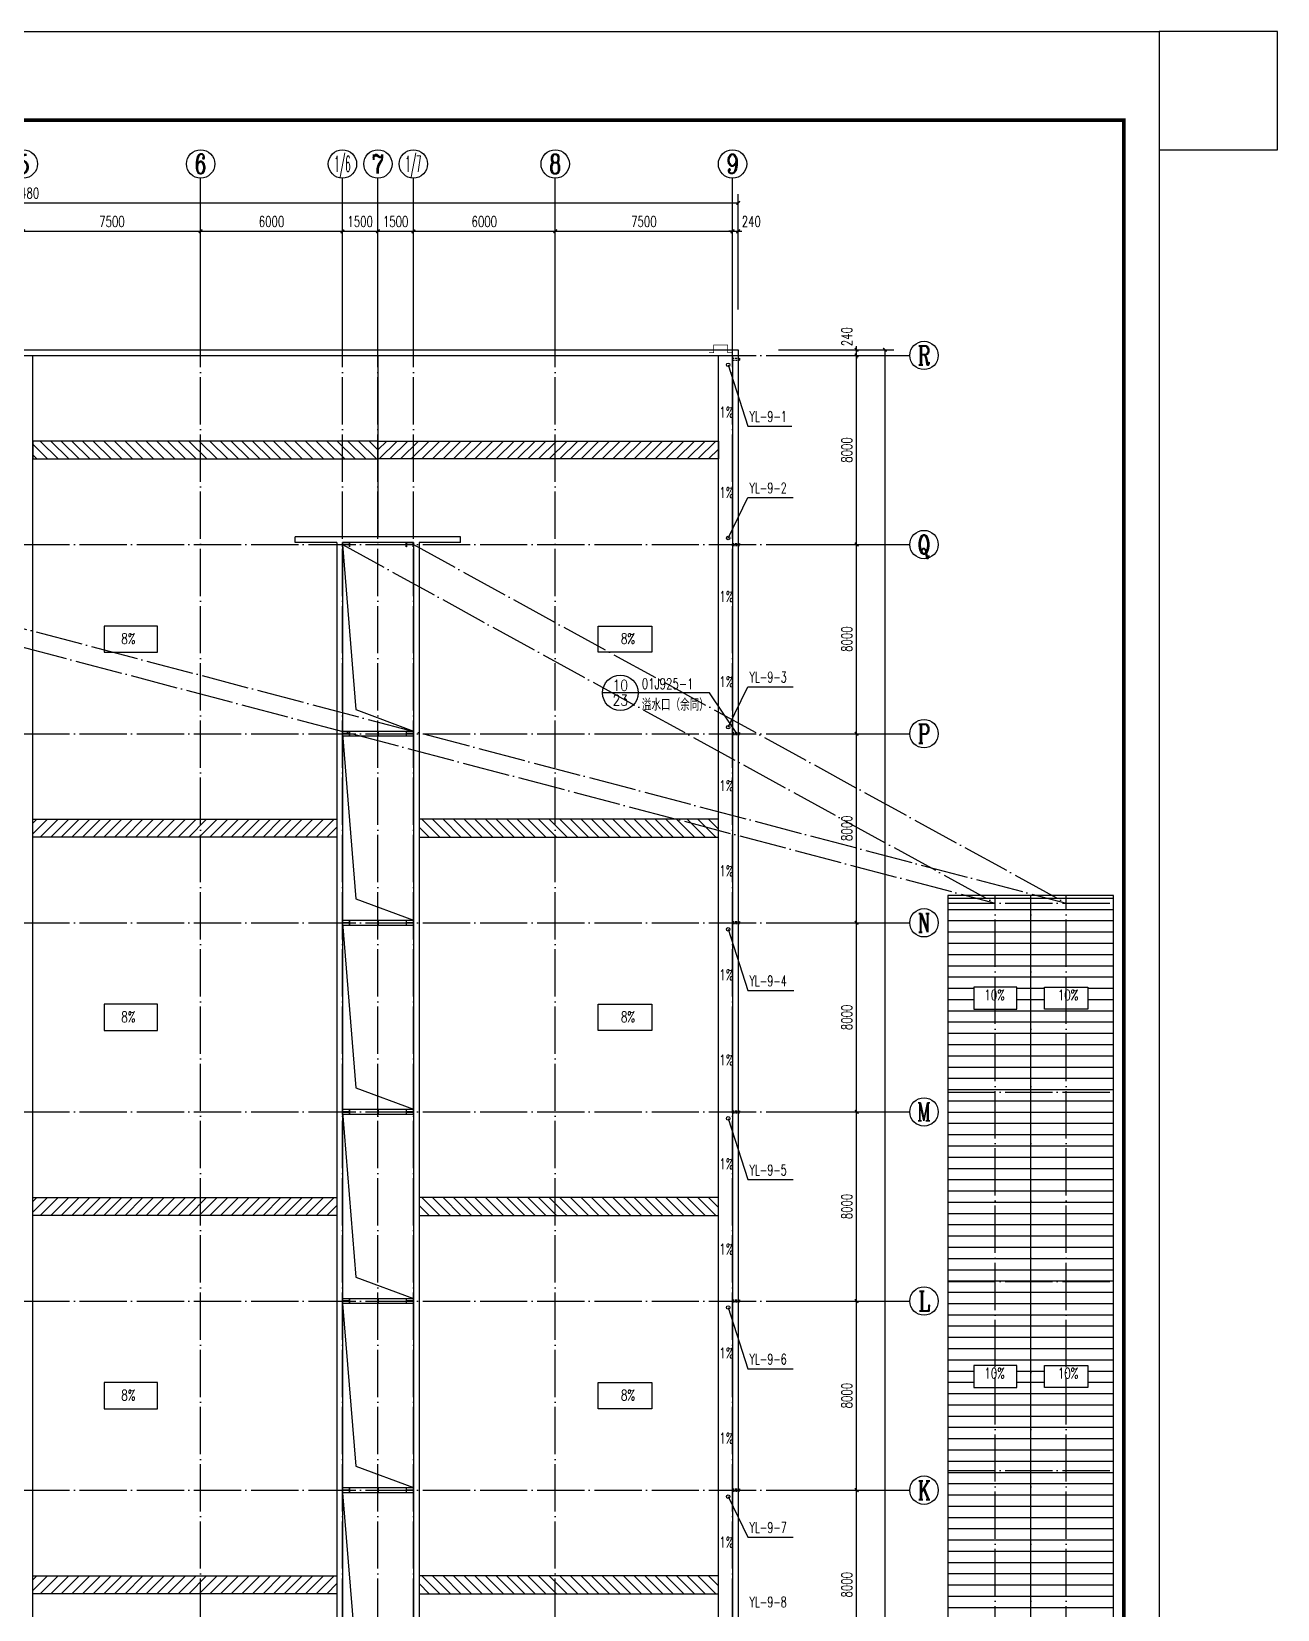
# Model space of a CAD drawing. Extents: x 14033796 to 29392202, y -1365078 to -465345.
# Drawn here: x 14911015 to 14963716, y -639688 to -572943 of the extents above; entities that cross this region are included whole.
import ezdxf
from ezdxf.enums import TextEntityAlignment as Align

# ---------------------------------------------------------------- set-up
doc = ezdxf.new("R2010")
doc.units = 0
doc.header["$LTSCALE"] = 1000
doc.header["$MEASUREMENT"] = 0
doc.linetypes.add('DASH', pattern=[0.35, 0.25, -0.1])
doc.linetypes.add('DOTE', pattern=[2.42, 2, -0.2, 0.02, -0.2])
for name, color, linetype in [('AXIS', 3, 'Continuous'), ('AXIS_TEXT', 7, 'Continuous'), ('COLUMN', 2, 'Continuous'), ('DIM_IDEN', 3, 'Continuous'), ('DIM_SYMB', 3, 'Continuous'), ('DIM_雨水', 3, 'Continuous'), ('DOTE', 8, 'DOTE'), ('PUB_DIM', 3, 'Continuous'), ('PUB_TEXT', 7, 'Continuous'), ('TK', 4, 'Continuous'), ('TWT_TEXT', 7, 'Continuous'), ('VPIPE-雨水', 4, 'Continuous'), ('WALL-PARAPET', 6, 'Continuous'), ('填充', 251, 'Continuous'), ('采光带', 4, 'Continuous')]:
    doc.layers.add(name, color=color, linetype=linetype)
doc.styles.add('_TCH_AXIS', font='COMPLEX', dxfattribs={"bigfont": 'GBCBIG'})
doc.styles.add('_TCH_DIM', font='SIMPLEX', dxfattribs={"bigfont": 'GBCBIG'})
doc.styles.add('_TCH_DIM_T3', font='SIMPLEX', dxfattribs={"width": 0.705882, "bigfont": 'GBCBIG'})
doc.styles.add('_TCH_LABEL', font='COMPLEX', dxfattribs={"bigfont": 'GBCBIG'})
doc.styles.add('_TWT_SERIAL', font='COMPLEX', dxfattribs={"width": 0.8, "height": 3, "bigfont": 'HZTXT'})
doc.styles.add('COMPLEX', font='COMPLEX')
doc.dimstyles.new('_TCH_ARCH&&150', dxfattribs={"dimtxt": 446.25, "dimasz": 150, "dimexe": 375, "dimexo": 450, "dimgap": 189.375, "dimtad": 1, "dimdec": 0, "dimzin": 0, "dimdsep": 46, "dimtxsty": '_TCH_DIM_T3', "dimblk": 'ARCHTICK', "dimcen": 0.09, "dimclrt": 7, "dimazin": 2, "dimtfac": 1, "dimtdec": 0, "dimtix": 1, "dimtmove": 2, "dimatfit": 3, "dimfxl": 0, "dimtolj": 1, "dimtzin": 0, "dimarcsym": 0})

# ---------------------------------------------------------------- blocks, each defined once
blk = doc.blocks.new('A$C0FCD69EC')
at = {"layer": 'COLUMN'}
blk.add_hatch(color=256, dxfattribs=at).paths.add_polyline_path([(300, 180), (294, 180), (294, 94), (6, 94), (6, 180), (0, 180), (0, 0), (6, 0), (6, 86), (294, 86), (294, 0), (300, 0)])
blk.add_lwpolyline([(300, 0), (294, 0), (294, 86), (6, 86), (6, 0), (0, 0), (0, 180), (6, 180), (6, 94), (294, 94), (294, 180), (300, 180)], close=True, dxfattribs=at)
blk = doc.blocks.new('A$C22C4548D')
blk.add_line((0, 10), (300, 10))
blk.add_lwpolyline([(30, 20), (270, 20), (270, 0), (30, 0)], close=True)
blk = doc.blocks.new('GeYuanFrame_17141813', base_point=(20.09, 4.53))
at = {"layer": 'TK'}
blk.add_lwpolyline([(20.09, 4.53), (20.09, 598.53), (1071.09, 598.53), (1071.09, 4.53)], close=True, dxfattribs=at)
at = {"layer": 'TK', "const_width": 1}
blk.add_lwpolyline([(45.09, 588.53), (1061.09, 588.53), (1061.09, 14.53), (45.09, 14.53)], close=True, dxfattribs=at)
blk = doc.blocks.new('_AXISO')
blk.add_circle((0, 0), 0.5)
at = {"layer": 'AXIS_TEXT', "style": 'COMPLEX', "width": 1.041667}
blk.add_attdef('A', text='', height=0.56, dxfattribs=at).set_placement((-0.25, -0.28), (0.25, -0.28), align=Align.FIT)
blk = doc.blocks.new('_ArchTick')
at = {"color": 0, "linetype": 'ByBlock', "const_width": 0.4}
blk.add_lwpolyline([(-0.5, -0.5), (0.5, 0.5)], dxfattribs=at)
blk = doc.blocks.new('*D179')
at = {"layer": 'AXIS', "color": 0, "lineweight": -2}
for p, q in [((14880426, -584693), (14880426, -579818)), ((14940906, -584693), (14940906, -579818)), ((14880426, -580193), (14940906, -580193))]:
    blk.add_line(p, q, dxfattribs=at)
at = {"layer": 'Defpoints', "color": 0}
for p in [(14940906, -580193), (14880426, -585143), (14940906, -585143)]:
    blk.add_point(p, dxfattribs=at)
at = {"layer": 'AXIS', "color": 0, "lineweight": -2, "xscale": 150, "yscale": 150, "zscale": 150, "rotation": 180}
blk.add_blockref('_ArchTick', (14880426, -580193), dxfattribs=at)
at = {"layer": 'AXIS', "color": 0, "lineweight": -2, "xscale": 150, "yscale": 150, "zscale": 150}
blk.add_blockref('_ArchTick', (14940906, -580193), dxfattribs=at)
at = {"layer": 'AXIS', "color": 7, "insert": (14910666, -579780), "char_height": 446.2, "attachment_point": 5, "style": '_TCH_DIM_T3'}
blk.add_mtext('\\A1;60480', dxfattribs=at)
blk = doc.blocks.new('*D187')
at = {"layer": 'AXIS', "color": 0, "lineweight": -2}
for p, q in [((14910666, -584693), (14910666, -581018)), ((14918166, -584693), (14918166, -581018)), ((14910666, -581393), (14918166, -581393))]:
    blk.add_line(p, q, dxfattribs=at)
at = {"layer": 'Defpoints', "color": 0}
for p in [(14918166, -581393), (14910666, -585143), (14918166, -585143)]:
    blk.add_point(p, dxfattribs=at)
at = {"layer": 'AXIS', "color": 0, "lineweight": -2, "xscale": 150, "yscale": 150, "zscale": 150, "rotation": 180}
blk.add_blockref('_ArchTick', (14910666, -581393), dxfattribs=at)
at = {"layer": 'AXIS', "color": 0, "lineweight": -2, "xscale": 150, "yscale": 150, "zscale": 150}
blk.add_blockref('_ArchTick', (14918166, -581393), dxfattribs=at)
at = {"layer": 'AXIS', "color": 7, "insert": (14914416, -580980), "char_height": 446.2, "attachment_point": 5, "style": '_TCH_DIM_T3'}
blk.add_mtext('\\A1;7500', dxfattribs=at)
blk = doc.blocks.new('*D188')
at = {"layer": 'AXIS', "color": 0, "lineweight": -2}
for p, q in [((14918166, -584693), (14918166, -581018)), ((14924166, -584693), (14924166, -581018)), ((14918166, -581393), (14924166, -581393))]:
    blk.add_line(p, q, dxfattribs=at)
at = {"layer": 'Defpoints', "color": 0}
for p in [(14924166, -581393), (14918166, -585143), (14924166, -585143)]:
    blk.add_point(p, dxfattribs=at)
at = {"layer": 'AXIS', "color": 0, "lineweight": -2, "xscale": 150, "yscale": 150, "zscale": 150, "rotation": 180}
blk.add_blockref('_ArchTick', (14918166, -581393), dxfattribs=at)
at = {"layer": 'AXIS', "color": 0, "lineweight": -2, "xscale": 150, "yscale": 150, "zscale": 150}
blk.add_blockref('_ArchTick', (14924166, -581393), dxfattribs=at)
at = {"layer": 'AXIS', "color": 7, "insert": (14921166, -580980), "char_height": 446.2, "attachment_point": 5, "style": '_TCH_DIM_T3'}
blk.add_mtext('\\A1;6000', dxfattribs=at)
blk = doc.blocks.new('*D189')
at = {"layer": 'AXIS', "color": 0, "lineweight": -2}
for p, q in [((14924166, -584693), (14924166, -581018)), ((14925666, -584693), (14925666, -581018)), ((14924166, -581393), (14925666, -581393))]:
    blk.add_line(p, q, dxfattribs=at)
at = {"layer": 'Defpoints', "color": 0}
for p in [(14925666, -581393), (14924166, -585143), (14925666, -585143)]:
    blk.add_point(p, dxfattribs=at)
at = {"layer": 'AXIS', "color": 0, "lineweight": -2, "xscale": 150, "yscale": 150, "zscale": 150, "rotation": 180}
blk.add_blockref('_ArchTick', (14924166, -581393), dxfattribs=at)
at = {"layer": 'AXIS', "color": 0, "lineweight": -2, "xscale": 150, "yscale": 150, "zscale": 150}
blk.add_blockref('_ArchTick', (14925666, -581393), dxfattribs=at)
at = {"layer": 'AXIS', "color": 7, "insert": (14924916, -580980), "char_height": 446.2, "attachment_point": 5, "style": '_TCH_DIM_T3'}
blk.add_mtext('\\A1;1500', dxfattribs=at)
blk = doc.blocks.new('*D190')
at = {"layer": 'AXIS', "color": 0, "lineweight": -2}
for p, q in [((14925666, -584693), (14925666, -581018)), ((14927166, -584693), (14927166, -581018)), ((14925666, -581393), (14927166, -581393))]:
    blk.add_line(p, q, dxfattribs=at)
at = {"layer": 'Defpoints', "color": 0}
for p in [(14927166, -581393), (14925666, -585143), (14927166, -585143)]:
    blk.add_point(p, dxfattribs=at)
at = {"layer": 'AXIS', "color": 0, "lineweight": -2, "xscale": 150, "yscale": 150, "zscale": 150, "rotation": 180}
blk.add_blockref('_ArchTick', (14925666, -581393), dxfattribs=at)
at = {"layer": 'AXIS', "color": 0, "lineweight": -2, "xscale": 150, "yscale": 150, "zscale": 150}
blk.add_blockref('_ArchTick', (14927166, -581393), dxfattribs=at)
at = {"layer": 'AXIS', "color": 7, "insert": (14926416, -580980), "char_height": 446.2, "attachment_point": 5, "style": '_TCH_DIM_T3'}
blk.add_mtext('\\A1;1500', dxfattribs=at)
blk = doc.blocks.new('*D191')
at = {"layer": 'AXIS', "color": 0, "lineweight": -2}
for p, q in [((14927166, -584693), (14927166, -581018)), ((14933166, -584693), (14933166, -581018)), ((14927166, -581393), (14933166, -581393))]:
    blk.add_line(p, q, dxfattribs=at)
at = {"layer": 'Defpoints', "color": 0}
for p in [(14933166, -581393), (14927166, -585143), (14933166, -585143)]:
    blk.add_point(p, dxfattribs=at)
at = {"layer": 'AXIS', "color": 0, "lineweight": -2, "xscale": 150, "yscale": 150, "zscale": 150, "rotation": 180}
blk.add_blockref('_ArchTick', (14927166, -581393), dxfattribs=at)
at = {"layer": 'AXIS', "color": 0, "lineweight": -2, "xscale": 150, "yscale": 150, "zscale": 150}
blk.add_blockref('_ArchTick', (14933166, -581393), dxfattribs=at)
at = {"layer": 'AXIS', "color": 7, "insert": (14930166, -580980), "char_height": 446.2, "attachment_point": 5, "style": '_TCH_DIM_T3'}
blk.add_mtext('\\A1;6000', dxfattribs=at)
blk = doc.blocks.new('*D192')
at = {"layer": 'AXIS', "color": 0, "lineweight": -2}
for p, q in [((14933166, -584693), (14933166, -581018)), ((14940666, -584693), (14940666, -581018)), ((14933166, -581393), (14940666, -581393))]:
    blk.add_line(p, q, dxfattribs=at)
at = {"layer": 'Defpoints', "color": 0}
for p in [(14940666, -581393), (14933166, -585143), (14940666, -585143)]:
    blk.add_point(p, dxfattribs=at)
at = {"layer": 'AXIS', "color": 0, "lineweight": -2, "xscale": 150, "yscale": 150, "zscale": 150, "rotation": 180}
blk.add_blockref('_ArchTick', (14933166, -581393), dxfattribs=at)
at = {"layer": 'AXIS', "color": 0, "lineweight": -2, "xscale": 150, "yscale": 150, "zscale": 150}
blk.add_blockref('_ArchTick', (14940666, -581393), dxfattribs=at)
at = {"layer": 'AXIS', "color": 7, "insert": (14936916, -580980), "char_height": 446.2, "attachment_point": 5, "style": '_TCH_DIM_T3'}
blk.add_mtext('\\A1;7500', dxfattribs=at)
blk = doc.blocks.new('*D193')
at = {"layer": 'AXIS', "color": 0, "lineweight": -2}
for p, q in [((14940666, -584693), (14940666, -581018)), ((14940906, -584693), (14940906, -581018)), ((14940666, -581393), (14940516, -581393)), ((14940666, -581393), (14940906, -581393)), ((14940906, -581393), (14941056, -581393))]:
    blk.add_line(p, q, dxfattribs=at)
at = {"layer": 'Defpoints', "color": 0}
for p in [(14940906, -581393), (14940666, -585143), (14940906, -585143)]:
    blk.add_point(p, dxfattribs=at)
at = {"layer": 'AXIS', "color": 0, "lineweight": -2, "xscale": 150, "yscale": 150, "zscale": 150}
blk.add_blockref('_ArchTick', (14940666, -581393), dxfattribs=at)
at = {"layer": 'AXIS', "color": 0, "lineweight": -2, "xscale": 150, "yscale": 150, "zscale": 150, "rotation": 180}
blk.add_blockref('_ArchTick', (14940906, -581393), dxfattribs=at)
at = {"layer": 'AXIS', "color": 7, "insert": (14941461, -580980), "char_height": 446.2, "attachment_point": 5, "style": '_TCH_DIM_T3'}
blk.add_mtext('\\A1;240', dxfattribs=at)
blk = doc.blocks.new('*D212')
at = {"layer": 'AXIS', "color": 0, "lineweight": -2}
for p, q in [((14942616, -586403), (14947491, -586403)), ((14947116, -706883), (14947116, -586403)), ((14942616, -706883), (14947491, -706883))]:
    blk.add_line(p, q, dxfattribs=at)
at = {"layer": 'Defpoints', "color": 0}
for p in [(14942166, -586403), (14947116, -586403), (14942166, -706883)]:
    blk.add_point(p, dxfattribs=at)
at = {"layer": 'AXIS', "color": 0, "lineweight": -2, "xscale": 150, "yscale": 150, "zscale": 150}
for p, rotation in [((14947116, -586403), 90), ((14947116, -706883), 270)]:
    blk.add_blockref('_ArchTick', p, dxfattribs=dict(at, rotation=rotation))
at = {"layer": 'AXIS', "color": 7, "insert": (14946704, -646643), "char_height": 446.2, "attachment_point": 5, "rotation": 90, "style": '_TCH_DIM_T3'}
blk.add_mtext('\\A1;120480', dxfattribs=at)
blk = doc.blocks.new('*D222')
at = {"layer": 'AXIS', "color": 0, "lineweight": -2}
for p, q in [((14942616, -634643), (14946291, -634643)), ((14945916, -642643), (14945916, -634643)), ((14942616, -642643), (14946291, -642643))]:
    blk.add_line(p, q, dxfattribs=at)
at = {"layer": 'Defpoints', "color": 0}
for p in [(14942166, -634643), (14945916, -634643), (14942166, -642643)]:
    blk.add_point(p, dxfattribs=at)
at = {"layer": 'AXIS', "color": 0, "lineweight": -2, "xscale": 150, "yscale": 150, "zscale": 150}
for p, rotation in [((14945916, -634643), 90), ((14945916, -642643), 270)]:
    blk.add_blockref('_ArchTick', p, dxfattribs=dict(at, rotation=rotation))
at = {"layer": 'AXIS', "color": 7, "insert": (14945504, -638643), "char_height": 446.2, "attachment_point": 5, "rotation": 90, "style": '_TCH_DIM_T3'}
blk.add_mtext('\\A1;8000', dxfattribs=at)
blk = doc.blocks.new('*D223')
at = {"layer": 'AXIS', "color": 0, "lineweight": -2}
for p, q in [((14942616, -626643), (14946291, -626643)), ((14945916, -634643), (14945916, -626643)), ((14942616, -634643), (14946291, -634643))]:
    blk.add_line(p, q, dxfattribs=at)
at = {"layer": 'Defpoints', "color": 0}
for p in [(14942166, -626643), (14945916, -626643), (14942166, -634643)]:
    blk.add_point(p, dxfattribs=at)
at = {"layer": 'AXIS', "color": 0, "lineweight": -2, "xscale": 150, "yscale": 150, "zscale": 150}
for p, rotation in [((14945916, -626643), 90), ((14945916, -634643), 270)]:
    blk.add_blockref('_ArchTick', p, dxfattribs=dict(at, rotation=rotation))
at = {"layer": 'AXIS', "color": 7, "insert": (14945504, -630643), "char_height": 446.2, "attachment_point": 5, "rotation": 90, "style": '_TCH_DIM_T3'}
blk.add_mtext('\\A1;8000', dxfattribs=at)
blk = doc.blocks.new('*D224')
at = {"layer": 'AXIS', "color": 0, "lineweight": -2}
for p, q in [((14942616, -618643), (14946291, -618643)), ((14945916, -626643), (14945916, -618643)), ((14942616, -626643), (14946291, -626643))]:
    blk.add_line(p, q, dxfattribs=at)
at = {"layer": 'Defpoints', "color": 0}
for p in [(14942166, -618643), (14945916, -618643), (14942166, -626643)]:
    blk.add_point(p, dxfattribs=at)
at = {"layer": 'AXIS', "color": 0, "lineweight": -2, "xscale": 150, "yscale": 150, "zscale": 150}
for p, rotation in [((14945916, -618643), 90), ((14945916, -626643), 270)]:
    blk.add_blockref('_ArchTick', p, dxfattribs=dict(at, rotation=rotation))
at = {"layer": 'AXIS', "color": 7, "insert": (14945504, -622643), "char_height": 446.2, "attachment_point": 5, "rotation": 90, "style": '_TCH_DIM_T3'}
blk.add_mtext('\\A1;8000', dxfattribs=at)
blk = doc.blocks.new('*D225')
at = {"layer": 'AXIS', "color": 0, "lineweight": -2}
for p, q in [((14942616, -610643), (14946291, -610643)), ((14945916, -618643), (14945916, -610643)), ((14942616, -618643), (14946291, -618643))]:
    blk.add_line(p, q, dxfattribs=at)
at = {"layer": 'Defpoints', "color": 0}
for p in [(14942166, -610643), (14945916, -610643), (14942166, -618643)]:
    blk.add_point(p, dxfattribs=at)
at = {"layer": 'AXIS', "color": 0, "lineweight": -2, "xscale": 150, "yscale": 150, "zscale": 150}
for p, rotation in [((14945916, -610643), 90), ((14945916, -618643), 270)]:
    blk.add_blockref('_ArchTick', p, dxfattribs=dict(at, rotation=rotation))
at = {"layer": 'AXIS', "color": 7, "insert": (14945504, -614643), "char_height": 446.2, "attachment_point": 5, "rotation": 90, "style": '_TCH_DIM_T3'}
blk.add_mtext('\\A1;8000', dxfattribs=at)
blk = doc.blocks.new('*D226')
at = {"layer": 'AXIS', "color": 0, "lineweight": -2}
for p, q in [((14942616, -602643), (14946291, -602643)), ((14945916, -610643), (14945916, -602643)), ((14942616, -610643), (14946291, -610643))]:
    blk.add_line(p, q, dxfattribs=at)
at = {"layer": 'Defpoints', "color": 0}
for p in [(14942166, -602643), (14945916, -602643), (14942166, -610643)]:
    blk.add_point(p, dxfattribs=at)
at = {"layer": 'AXIS', "color": 0, "lineweight": -2, "xscale": 150, "yscale": 150, "zscale": 150}
for p, rotation in [((14945916, -602643), 90), ((14945916, -610643), 270)]:
    blk.add_blockref('_ArchTick', p, dxfattribs=dict(at, rotation=rotation))
at = {"layer": 'AXIS', "color": 7, "insert": (14945504, -606643), "char_height": 446.2, "attachment_point": 5, "rotation": 90, "style": '_TCH_DIM_T3'}
blk.add_mtext('\\A1;8000', dxfattribs=at)
blk = doc.blocks.new('*D227')
at = {"layer": 'AXIS', "color": 0, "lineweight": -2}
for p, q in [((14942616, -594643), (14946291, -594643)), ((14945916, -602643), (14945916, -594643)), ((14942616, -602643), (14946291, -602643))]:
    blk.add_line(p, q, dxfattribs=at)
at = {"layer": 'Defpoints', "color": 0}
for p in [(14942166, -594643), (14945916, -594643), (14942166, -602643)]:
    blk.add_point(p, dxfattribs=at)
at = {"layer": 'AXIS', "color": 0, "lineweight": -2, "xscale": 150, "yscale": 150, "zscale": 150}
for p, rotation in [((14945916, -594643), 90), ((14945916, -602643), 270)]:
    blk.add_blockref('_ArchTick', p, dxfattribs=dict(at, rotation=rotation))
at = {"layer": 'AXIS', "color": 7, "insert": (14945504, -598643), "char_height": 446.2, "attachment_point": 5, "rotation": 90, "style": '_TCH_DIM_T3'}
blk.add_mtext('\\A1;8000', dxfattribs=at)
blk = doc.blocks.new('*D228')
at = {"layer": 'AXIS', "color": 0, "lineweight": -2}
for p, q in [((14942616, -586643), (14946291, -586643)), ((14945916, -594643), (14945916, -586643)), ((14942616, -594643), (14946291, -594643))]:
    blk.add_line(p, q, dxfattribs=at)
at = {"layer": 'Defpoints', "color": 0}
for p in [(14942166, -586643), (14945916, -586643), (14942166, -594643)]:
    blk.add_point(p, dxfattribs=at)
at = {"layer": 'AXIS', "color": 0, "lineweight": -2, "xscale": 150, "yscale": 150, "zscale": 150}
for p, rotation in [((14945916, -586643), 90), ((14945916, -594643), 270)]:
    blk.add_blockref('_ArchTick', p, dxfattribs=dict(at, rotation=rotation))
at = {"layer": 'AXIS', "color": 7, "insert": (14945504, -590643), "char_height": 446.2, "attachment_point": 5, "rotation": 90, "style": '_TCH_DIM_T3'}
blk.add_mtext('\\A1;8000', dxfattribs=at)
blk = doc.blocks.new('*D229')
at = {"layer": 'AXIS', "color": 0, "lineweight": -2}
for p, q in [((14942616, -586403), (14946291, -586403)), ((14942616, -586643), (14946291, -586643)), ((14945916, -586403), (14945916, -586253)), ((14945916, -586643), (14945916, -586403)), ((14945916, -586643), (14945916, -586793))]:
    blk.add_line(p, q, dxfattribs=at)
at = {"layer": 'Defpoints', "color": 0}
for p in [(14942166, -586403), (14942166, -586643), (14945916, -586403)]:
    blk.add_point(p, dxfattribs=at)
at = {"layer": 'AXIS', "color": 0, "lineweight": -2, "xscale": 150, "yscale": 150, "zscale": 150}
for p, rotation in [((14945916, -586403), 270), ((14945916, -586643), 90)]:
    blk.add_blockref('_ArchTick', p, dxfattribs=dict(at, rotation=rotation))
at = {"layer": 'AXIS', "color": 7, "insert": (14945504, -585848), "char_height": 446.2, "attachment_point": 5, "rotation": 90, "style": '_TCH_DIM_T3'}
blk.add_mtext('\\A1;240', dxfattribs=at)

msp = doc.modelspace()

# ---------------------------------------------------------------- hatches: boundary and pattern name
at = {"layer": '填充', "ltscale": 0.5}
h = msp.add_hatch(dxfattribs=at)
h.set_pattern_fill('ANSI31', color=256, scale=300, angle=315, style=0)
h.set_pattern_definition([(0, (0, 0), (1e-13, 476.25), [])])
h.paths.add_polyline_path([(14956780.6, -609482.6), (14953280.6, -609482.6), (14953280.6, -714142.6), (14956780.6, -714142.6)])
h.paths.add_polyline_path([(14953868.1, -646300.6), (14953868.1, -645367.6), (14955693.1, -645367.6), (14955693.1, -646300.6)], flags=16)
h.paths.add_polyline_path([(14955693.1, -661367.6), (14955693.1, -662300.6), (14953868.1, -662300.6), (14953868.1, -661367.6)], flags=16)
h.paths.add_polyline_path([(14953868.1, -630300.6), (14953868.1, -629367.6), (14955693.1, -629367.6), (14955693.1, -630300.6)], flags=16)
h.paths.add_polyline_path([(14955693.1, -677367.6), (14955693.1, -678300.6), (14953868.1, -678300.6), (14953868.1, -677367.6)], flags=16)
h.paths.add_polyline_path([(14953868.1, -614300.6), (14953868.1, -613367.6), (14955693.1, -613367.6), (14955693.1, -614300.6)], flags=16)
h.paths.add_polyline_path([(14955693.1, -693367.6), (14955693.1, -694300.6), (14953868.1, -694300.6), (14953868.1, -693367.6)], flags=16)
h.paths.add_polyline_path([(14955693.1, -709367.6), (14955693.1, -710300.6), (14953868.1, -710300.6), (14953868.1, -709367.6)], flags=16)
h.paths.add_polyline_path([(14953280.6, -609482.6), (14949780.6, -609482.6), (14949780.6, -714142.6), (14953280.6, -714142.6)])
h.paths.add_polyline_path([(14950868.1, -646300.6), (14950868.1, -645367.6), (14952693.1, -645367.6), (14952693.1, -646300.6)], flags=16)
h.paths.add_polyline_path([(14952693.1, -661367.6), (14952693.1, -662300.6), (14950868.1, -662300.6), (14950868.1, -661367.6)], flags=16)
h.paths.add_polyline_path([(14950868.1, -630300.6), (14950868.1, -629367.6), (14952693.1, -629367.6), (14952693.1, -630300.6)], flags=16)
h.paths.add_polyline_path([(14952693.1, -677367.6), (14952693.1, -678300.6), (14950868.1, -678300.6), (14950868.1, -677367.6)], flags=16)
h.paths.add_polyline_path([(14950868.1, -614300.6), (14950868.1, -613367.6), (14952693.1, -613367.6), (14952693.1, -614300.6)], flags=16)
h.paths.add_polyline_path([(14952693.1, -693367.6), (14952693.1, -694300.6), (14950868.1, -694300.6), (14950868.1, -693367.6)], flags=16)
h.paths.add_polyline_path([(14952693.1, -709367.6), (14952693.1, -710300.6), (14950868.1, -710300.6), (14950868.1, -709367.6)], flags=16)
h.paths.add_polyline_path([(14954318, -678032.6), (14955351.1, -678032.6), (14955351.1, -677363.3), (14954318, -677363.3)], flags=24)
h.paths.add_polyline_path([(14954318, -662032.6), (14955351.1, -662032.6), (14955351.1, -661363.3), (14954318, -661363.3)], flags=24)
h.paths.add_polyline_path([(14954318, -646032.6), (14955351.1, -646032.6), (14955351.1, -645363.3), (14954318, -645363.3)], flags=24)
h.paths.add_polyline_path([(14954318, -630032.6), (14955351.1, -630032.6), (14955351.1, -629363.3), (14954318, -629363.3)], flags=24)
h.paths.add_polyline_path([(14951210, -678032.6), (14952243.1, -678032.6), (14952243.1, -677363.3), (14951210, -677363.3)], flags=24)
h.paths.add_polyline_path([(14951210, -662032.6), (14952243.1, -662032.6), (14952243.1, -661363.3), (14951210, -661363.3)], flags=24)
h.paths.add_polyline_path([(14951210, -646032.6), (14952243.1, -646032.6), (14952243.1, -645363.3), (14951210, -645363.3)], flags=24)
h.paths.add_polyline_path([(14951210, -630032.6), (14952243.1, -630032.6), (14952243.1, -629363.3), (14951210, -629363.3)], flags=24)
at = {"layer": '采光带'}
h = msp.add_hatch(dxfattribs=at)
h.set_pattern_fill('ANSI31', color=250, scale=200, angle=-90, style=0)
h.set_pattern_definition([(135, (14690730.7, -9637241.36), (-224.506403, -224.506403), [])])
h.paths.add_polyline_path([(14925666.1, -590262.5), (14911066.1, -590262.5), (14911066.1, -591022.5), (14925666.1, -591022.5)])
h = msp.add_hatch(dxfattribs=at)
h.set_pattern_fill('ANSI31', color=250, scale=200, angle=-90, style=0)
h.set_pattern_definition([(45, (15160601.58, -9637241.36), (224.506403, -224.506403), [])])
h.paths.add_polyline_path([(14925666.1, -590262.5), (14940066.2, -590262.5), (14940066.2, -591022.5), (14925666.1, -591022.5)])
h = msp.add_hatch(dxfattribs=at)
h.set_pattern_fill('ANSI31', color=250, scale=200, angle=-90, style=0)
h.set_pattern_definition([(225, (14690730.7, 8439956.32), (-224.506403, 224.506403), [])])
h.paths.add_polyline_path([(14923926.1, -607022.5), (14911066.1, -607022.5), (14911066.1, -606262.5), (14923926.1, -606262.5)])
h = msp.add_hatch(dxfattribs=at)
h.set_pattern_fill('ANSI31', color=250, scale=200, angle=-90, style=0)
h.set_pattern_definition([(315, (15160601.58, 8439956.32), (224.506403, 224.506403), [])])
h.paths.add_polyline_path([(14927406.1, -607022.5), (14940066.2, -607022.5), (14940066.2, -606262.5), (14927406.1, -606262.5)])
h = msp.add_hatch(dxfattribs=at)
h.set_pattern_fill('ANSI31', color=250, scale=200, angle=-90, style=0)
h.set_pattern_definition([(225, (14690730.7, 8423956.32), (-224.506403, 224.506403), [])])
h.paths.add_polyline_path([(14923926.1, -623022.5), (14911066.1, -623022.5), (14911066.1, -622262.5), (14923926.1, -622262.5)])
h = msp.add_hatch(dxfattribs=at)
h.set_pattern_fill('ANSI31', color=250, scale=200, angle=-90, style=0)
h.set_pattern_definition([(315, (15160601.58, 8423956.32), (224.506403, 224.506403), [])])
h.paths.add_polyline_path([(14927406.1, -623022.5), (14940066.2, -623022.5), (14940066.2, -622262.5), (14927406.1, -622262.5)])
h = msp.add_hatch(dxfattribs=at)
h.set_pattern_fill('ANSI31', color=250, scale=200, angle=-90, style=0)
h.set_pattern_definition([(225, (14690730.7, 8407956.32), (-224.506403, 224.506403), [])])
h.paths.add_polyline_path([(14923926.1, -639022.5), (14911066.1, -639022.5), (14911066.1, -638262.5), (14923926.1, -638262.5)])
h = msp.add_hatch(dxfattribs=at)
h.set_pattern_fill('ANSI31', color=250, scale=200, angle=-90, style=0)
h.set_pattern_definition([(315, (15160601.58, 8407956.32), (224.506403, 224.506403), [])])
h.paths.add_polyline_path([(14927406.1, -639022.5), (14940066.2, -639022.5), (14940066.2, -638262.5), (14927406.1, -638262.5)])

# ---------------------------------------------------------------- linework, layer by layer
at = {"ltscale": 0.5}
for p, q in [((14911066.1, -706642.5), (14911066.1, -586642.5)), ((14940066.1, -706642.5), (14940066.1, -586642.5))]:
    msp.add_line(p, q, dxfattribs=at)
for points in [[(14958716.1, -572942.5), (14958716.1, -577942.5), (14963716.1, -577942.5), (14963716.1, -572942.5)], [(14952693.1, -614300.6), (14952693.1, -613367.6), (14950868.1, -613367.6), (14950868.1, -614300.6)], [(14953868.1, -614300.6), (14953868.1, -613367.6), (14955693.1, -613367.6), (14955693.1, -614300.6)], [(14952693.1, -630300.6), (14952693.1, -629367.6), (14950868.1, -629367.6), (14950868.1, -630300.6)], [(14953868.1, -630300.6), (14953868.1, -629367.6), (14955693.1, -629367.6), (14955693.1, -630300.6)]]:
    msp.add_lwpolyline(points, close=True, dxfattribs=at)
for points in [[(14880426.1, -586402.5), (14940906.1, -586402.5), (14940906.1, -706882.5), (14880426.1, -706882.5)], [(14880666.1, -586642.5), (14940666.1, -586642.5), (14940666.1, -706642.5), (14880666.1, -706642.5)], [(14914086.3, -598088.6), (14914086.3, -599196.4), (14916343.3, -599196.4), (14916343.3, -598088.6)], [(14937246, -598088.6), (14937246, -599196.4), (14934989, -599196.4), (14934989, -598088.6)], [(14927166.1, -602752.5), (14924166.1, -602752.5), (14924166.1, -602532.5), (14927166.1, -602532.5)], [(14949780.6, -714142.6), (14956780.6, -714142.6), (14956780.6, -609482.6), (14949780.6, -609482.6)], [(14927166.1, -610752.5), (14924166.1, -610752.5), (14924166.1, -610532.5), (14927166.1, -610532.5)], [(14914086.3, -614088.6), (14914086.3, -615196.4), (14916343.3, -615196.4), (14916343.3, -614088.6)], [(14937246, -614088.6), (14937246, -615196.4), (14934989, -615196.4), (14934989, -614088.6)], [(14927166.1, -618752.5), (14924166.1, -618752.5), (14924166.1, -618532.5), (14927166.1, -618532.5)], [(14927166.1, -626752.5), (14924166.1, -626752.5), (14924166.1, -626532.5), (14927166.1, -626532.5)], [(14914086.3, -630088.6), (14914086.3, -631196.4), (14916343.3, -631196.4), (14916343.3, -630088.6)], [(14937246, -630088.6), (14937246, -631196.4), (14934989, -631196.4), (14934989, -630088.6)], [(14927166.1, -634752.5), (14924166.1, -634752.5), (14924166.1, -634532.5), (14927166.1, -634532.5)]]:
    msp.add_lwpolyline(points, close=True)
at = {"ltscale": 0.5, "const_width": 50}
for points in [[(14925666.1, -594312.5), (14925666.1, -586642.5)], [(14953280.6, -714142.6), (14953280.6, -609482.6)]]:
    msp.add_lwpolyline(points, dxfattribs=at)
at = {"const_width": 30}
msp.add_lwpolyline([(14940666.1, -586522.5), (14940466.1, -586522.5), (14940466.1, -586202.5), (14939866.1, -586202.5), (14939866.1, -586522.5), (14939666.1, -586522.5)], dxfattribs=at)
at = {"linetype": 'DASH', "ltscale": 0.3}
for points in [[(14940666.1, -586862.8), (14940666.1, -586762.8), (14940966.1, -586762.8), (14940966.1, -586862.8)], [(14940666.1, -594692.5), (14940666.1, -594592.5), (14940966.1, -594592.5), (14940966.1, -594692.5)], [(14940666.1, -602692.5), (14940666.1, -602592.5), (14940966.1, -602592.5), (14940966.1, -602692.5)], [(14940666.1, -610692.5), (14940666.1, -610592.5), (14940966.1, -610592.5), (14940966.1, -610692.5)], [(14940666.1, -618692.5), (14940666.1, -618592.5), (14940966.1, -618592.5), (14940966.1, -618692.5)], [(14940666.1, -626692.5), (14940666.1, -626592.5), (14940966.1, -626592.5), (14940966.1, -626692.5)], [(14940666.1, -634692.5), (14940666.1, -634592.5), (14940966.1, -634592.5), (14940966.1, -634692.5)]]:
    msp.add_lwpolyline(points, close=True, dxfattribs=at)
for points in [[(14924166.1, -594642.5), (14924736.8, -601626.6), (14927166.1, -602532.5)], [(14924166.1, -602642.5), (14924736.8, -609626.6), (14927166.1, -610532.5)], [(14924166.1, -610642.5), (14924736.8, -617626.6), (14927166.1, -618532.5)], [(14924166.1, -618642.5), (14924736.8, -625626.6), (14927166.1, -626532.5)], [(14924166.1, -626752.5), (14924736.8, -633626.6), (14927166.1, -634532.5)], [(14924166.1, -634752.5), (14924736.8, -641626.6), (14927166.1, -642532.5)]]:
    msp.add_lwpolyline(points)
at = {"layer": 'AXIS'}
for p, q in [((14918166.1, -585142.5), (14918166.1, -579142.5)), ((14924166.1, -585142.5), (14924166.1, -579142.5)), ((14925666.1, -585142.5), (14925666.1, -579142.5)), ((14927166.1, -585142.5), (14927166.1, -579142.5)), ((14933166.1, -585142.5), (14933166.1, -579142.5)), ((14940666.1, -585142.5), (14940666.1, -579142.5)), ((14942166.1, -586642.5), (14948166.1, -586642.5)), ((14942166.1, -594642.5), (14948166.1, -594642.5)), ((14942166.1, -602642.5), (14948166.1, -602642.5)), ((14942166.1, -610642.5), (14948166.1, -610642.5)), ((14942166.1, -618642.5), (14948166.1, -618642.5)), ((14942166.1, -626642.5), (14948166.1, -626642.5)), ((14942166.1, -634642.5), (14948166.1, -634642.5))]:
    msp.add_line(p, q, dxfattribs=at)
at = {"layer": 'DIM_IDEN', "color": 0}
for p, q in [((14936670.9, -600913.5), (14935170.9, -600913.5)), ((14939693.3, -600913.5), (14936670.9, -600913.5)), ((14940816.1, -602592.5), (14939693.3, -600913.5))]:
    msp.add_line(p, q, dxfattribs=at)
for centre, radius in [((14935920.9, -600913.5), 750), ((14940816.1, -602592.5), 0)]:
    msp.add_circle(centre, radius, dxfattribs=at)
at = {"layer": 'DIM_SYMB'}
for points in [[(14940366.1, -588660.1, 0, 0, 0), (14940366.1, -587595.2, 120, 0, 0), (14940366.1, -587145.2, 0, 0, 0)], [(14940366.1, -592824.9, 0, 0, 0), (14940366.1, -593889.8, 120, 0, 0), (14940366.1, -594339.8, 0, 0, 0)], [(14940366.1, -596460.1, 0, 0, 0), (14940366.1, -595395.2, 120, 0, 0), (14940366.1, -594945.2, 0, 0, 0)], [(14940366.1, -600824.9, 0, 0, 0), (14940366.1, -601889.8, 120, 0, 0), (14940366.1, -602339.8, 0, 0, 0)], [(14940366.1, -604460.1, 0, 0, 0), (14940366.1, -603395.2, 120, 0, 0), (14940366.1, -602945.2, 0, 0, 0)], [(14940366.1, -608824.9, 0, 0, 0), (14940366.1, -609889.8, 120, 0, 0), (14940366.1, -610339.8, 0, 0, 0)], [(14940366.1, -612460.1, 0, 0, 0), (14940366.1, -611395.2, 120, 0, 0), (14940366.1, -610945.2, 0, 0, 0)], [(14952476.6, -614078.6, 0, 0, 0), (14951426.6, -614078.6, 120, 0, 0), (14950976.6, -614078.6, 0, 0, 0)], [(14954084.6, -614078.6, 0, 0, 0), (14955134.6, -614078.6, 120, 0, 0), (14955584.6, -614078.6, 0, 0, 0)], [(14940366.1, -616824.9, 0, 0, 0), (14940366.1, -617889.8, 120, 0, 0), (14940366.1, -618339.8, 0, 0, 0)], [(14940366.1, -620460.1, 0, 0, 0), (14940366.1, -619395.2, 120, 0, 0), (14940366.1, -618945.2, 0, 0, 0)], [(14940366.1, -624824.9, 0, 0, 0), (14940366.1, -625889.8, 120, 0, 0), (14940366.1, -626339.8, 0, 0, 0)], [(14940366.1, -628460.1, 0, 0, 0), (14940366.1, -627395.2, 120, 0, 0), (14940366.1, -626945.2, 0, 0, 0)], [(14952476.6, -630078.6, 0, 0, 0), (14951426.6, -630078.6, 120, 0, 0), (14950976.6, -630078.6, 0, 0, 0)], [(14954084.6, -630078.6, 0, 0, 0), (14955134.6, -630078.6, 120, 0, 0), (14955584.6, -630078.6, 0, 0, 0)], [(14940366.1, -632824.9, 0, 0, 0), (14940366.1, -633889.8, 120, 0, 0), (14940366.1, -634339.8, 0, 0, 0)], [(14940366.1, -636460.1, 0, 0, 0), (14940366.1, -635395.2, 120, 0, 0), (14940366.1, -634945.2, 0, 0, 0)]]:
    msp.add_lwpolyline(points, format="xyseb", dxfattribs=at)
at = {"layer": 'DIM_雨水'}
for p, q in [((14940483, -587042.7), (14941317, -589631.9)), ((14941317, -589631.9), (14943169.7, -589631.9)), ((14940483, -594367.7), (14941317, -592655.9)), ((14941317, -592655.9), (14943237, -592655.9)), ((14940483, -602367.7), (14941317, -600655.9)), ((14941317, -600655.9), (14943237, -600655.9)), ((14940483, -610917.7), (14941317, -613506.9)), ((14941317, -613506.9), (14943264, -613506.9)), ((14940483, -618917.7), (14941317, -621506.9)), ((14941317, -621506.9), (14943237, -621506.9)), ((14940483, -626917.7), (14941317, -629506.9)), ((14941317, -629506.9), (14943237, -629506.9)), ((14940483, -634917.3), (14941317, -636629.2)), ((14941317, -636629.2), (14943237, -636629.2))]:
    msp.add_line(p, q, dxfattribs=at)
at = {"layer": 'DOTE'}
for p, q in [((14918166.1, -708142.5), (14918166.1, -585142.5)), ((14924166.1, -708142.5), (14924166.1, -585142.5)), ((14925666.1, -708142.5), (14925666.1, -585142.5)), ((14927166.1, -708142.5), (14927166.1, -585142.5)), ((14933166.1, -708142.5), (14933166.1, -585142.5)), ((14940666.1, -708142.5), (14940666.1, -585142.5)), ((14879166.1, -586642.5), (14942166.1, -586642.5)), ((14879166.1, -594642.5), (14942166.1, -594642.5)), ((14894166.1, -594642.5), (14951780.6, -609812.6)), ((14897166.1, -594642.5), (14954780.6, -609812.6)), ((14924166.1, -594642.5), (14951780.6, -609812.6)), ((14927166.1, -594642.5), (14954780.6, -609812.6)), ((14879166.1, -602642.5), (14942166.1, -602642.5)), ((14949780.6, -609812.6), (14956780.6, -609812.6)), ((14951780.6, -714142.6), (14951780.6, -609482.6)), ((14953280.6, -714142.6), (14953280.6, -609482.6)), ((14954780.6, -714142.6), (14954780.6, -609482.6)), ((14879166.1, -610642.5), (14942166.1, -610642.5)), ((14949780.6, -617812.6), (14956780.6, -617812.6)), ((14879166.1, -618642.5), (14942166.1, -618642.5)), ((14949780.6, -625812.6), (14956780.6, -625812.6)), ((14879166.1, -626642.5), (14942166.1, -626642.5)), ((14949780.6, -633812.6), (14956780.6, -633812.6)), ((14879166.1, -634642.5), (14942166.1, -634642.5))]:
    msp.add_line(p, q, dxfattribs=at)
at = {"layer": 'PUB_DIM'}
for points in [[(14915837.1, -599004.7, 0, 0, 0), (14914812.1, -599004.7, 120, 0, 0), (14914362.1, -599004.7, 0, 0, 0)], [(14935495.2, -599004.7, 0, 0, 0), (14936520.2, -599004.7, 120, 0, 0), (14936970.2, -599004.7, 0, 0, 0)], [(14915837.1, -615004.7, 0, 0, 0), (14914812.1, -615004.7, 120, 0, 0), (14914362.1, -615004.7, 0, 0, 0)], [(14935495.2, -615004.7, 0, 0, 0), (14936520.2, -615004.7, 120, 0, 0), (14936970.2, -615004.7, 0, 0, 0)], [(14915837.1, -631004.7, 0, 0, 0), (14914812.1, -631004.7, 120, 0, 0), (14914362.1, -631004.7, 0, 0, 0)], [(14935495.2, -631004.7, 0, 0, 0), (14936520.2, -631004.7, 120, 0, 0), (14936970.2, -631004.7, 0, 0, 0)]]:
    msp.add_lwpolyline(points, format="xyseb", dxfattribs=at)
at = {"layer": 'VPIPE-雨水', "linetype": 'Continuous'}
for centre in [(14940483, -587042.7), (14940483, -594367.7), (14940483, -602367.7), (14940483, -610917.7), (14940483, -618917.7), (14940483, -626917.7), (14940483, -634917.3)]:
    msp.add_circle(centre, 75, dxfattribs=at)
at = {"layer": 'WALL-PARAPET'}
for p, q in [((14924166.1, -594312.5), (14922166.1, -594312.5)), ((14922166.1, -594552.5), (14922166.1, -594312.5)), ((14923926.1, -594552.5), (14922166.1, -594552.5)), ((14923926.1, -594552.5), (14923926.1, -698732.5)), ((14927166.1, -594312.5), (14924166.1, -594312.5)), ((14924166.1, -594552.5), (14924166.1, -698732.5)), ((14927166.1, -594552.5), (14924166.1, -594552.5)), ((14929166.1, -594312.5), (14927166.1, -594312.5)), ((14927166.1, -594552.5), (14927166.1, -698732.5)), ((14927406.1, -594552.5), (14927406.1, -698732.5)), ((14929166.1, -594552.5), (14927406.1, -594552.5)), ((14929166.1, -594552.5), (14929166.1, -594312.5))]:
    msp.add_line(p, q, dxfattribs=at)
at = {"layer": '采光带', "color": 4}
for points in [[(14925666.1, -590262.5), (14911066.1, -590262.5), (14911066.1, -591022.5), (14925666.1, -591022.5)], [(14925666.1, -590262.5), (14940066.2, -590262.5), (14940066.2, -591022.5), (14925666.1, -591022.5)], [(14923926.1, -607022.5), (14911066.1, -607022.5), (14911066.1, -606262.5), (14923926.1, -606262.5)], [(14927406.1, -607022.5), (14940066.2, -607022.5), (14940066.2, -606262.5), (14927406.1, -606262.5)], [(14923926.1, -623022.5), (14911066.1, -623022.5), (14911066.1, -622262.5), (14923926.1, -622262.5)], [(14927406.1, -623022.5), (14940066.2, -623022.5), (14940066.2, -622262.5), (14927406.1, -622262.5)], [(14923926.1, -639022.5), (14911066.1, -639022.5), (14911066.1, -638262.5), (14923926.1, -638262.5)], [(14927406.1, -639022.5), (14940066.2, -639022.5), (14940066.2, -638262.5), (14927406.1, -638262.5)]]:
    msp.add_lwpolyline(points, close=True, dxfattribs=at)

# ---------------------------------------------------------------- block references
at = {"xscale": 150, "yscale": 150, "zscale": 150, "rotation": 270}
msp.add_blockref('GeYuanFrame_17141813', (14869616.1, -572942.5), dxfattribs=at)
at = {"rotation": 90.00000000000001}
for p in [(14925676.1, -602796.6), (14925676.1, -610796.6), (14925676.1, -618796.6), (14925676.1, -626796.6), (14925676.1, -634796.6)]:
    msp.add_blockref('A$C22C4548D', p, dxfattribs=at)
at = {"layer": 'AXIS'}
ref = msp.add_blockref('_AXISO', (14910666.1, -578542.5), dxfattribs=dict(at, xscale=1200, yscale=1200, zscale=1200))
ref.add_attrib('A', '5', dxfattribs={"layer": 'AXIS_TEXT', "ltscale": 0.5, "height": 798.8, "style": '_TCH_AXIS'}).set_placement((14910399.9, -578941.9), (14910932.4, -578941.9), align=Align.FIT)
ref = msp.add_blockref('_AXISO', (14918166.1, -578542.5), dxfattribs=dict(at, xscale=1200, yscale=1200, zscale=1200))
ref.add_attrib('A', '6', dxfattribs={"layer": 'AXIS_TEXT', "ltscale": 0.5, "height": 816.3, "style": '_TCH_AXIS', "width": 0.928571}).set_placement((14917913.5, -578950.6), (14918418.8, -578950.6), align=Align.FIT)
ref = msp.add_blockref('_AXISO', (14924166.1, -578542.5), dxfattribs=dict(at, xscale=1200, yscale=1200, zscale=1200))
ref.add_attrib('A', '1/6', dxfattribs={"layer": 'AXIS_TEXT', "ltscale": 0.5, "height": 678.82, "style": '_TCH_AXIS', "width": 0.411765}).set_placement((14923826.7, -578881.9), (14924505.6, -578881.9), align=Align.FIT)
ref = msp.add_blockref('_AXISO', (14925666.1, -578542.5), dxfattribs=dict(at, xscale=1200, yscale=1200, zscale=1200))
ref.add_attrib('A', '7', dxfattribs={"layer": 'AXIS_TEXT', "ltscale": 0.5, "height": 798.8, "style": '_TCH_AXIS'}).set_placement((14925399.9, -578941.9), (14925932.4, -578941.9), align=Align.FIT)
ref = msp.add_blockref('_AXISO', (14927166.1, -578542.5), dxfattribs=dict(at, xscale=1200, yscale=1200, zscale=1200))
ref.add_attrib('A', '1/7', dxfattribs={"layer": 'AXIS_TEXT', "ltscale": 0.5, "height": 678.82, "style": '_TCH_AXIS', "width": 0.411765}).set_placement((14926826.7, -578881.9), (14927505.6, -578881.9), align=Align.FIT)
ref = msp.add_blockref('_AXISO', (14933166.1, -578542.5), dxfattribs=dict(at, xscale=1200, yscale=1200, zscale=1200))
ref.add_attrib('A', '8', dxfattribs={"layer": 'AXIS_TEXT', "ltscale": 0.5, "height": 798.8, "style": '_TCH_AXIS'}).set_placement((14932899.9, -578941.9), (14933432.4, -578941.9), align=Align.FIT)
ref = msp.add_blockref('_AXISO', (14940666.1, -578542.5), dxfattribs=dict(at, xscale=1200, yscale=1200, zscale=1200))
ref.add_attrib('A', '9', dxfattribs={"layer": 'AXIS_TEXT', "ltscale": 0.5, "height": 816.3, "style": '_TCH_AXIS', "width": 0.928571}).set_placement((14940413.5, -578950.6), (14940918.8, -578950.6), align=Align.FIT)
ref = msp.add_blockref('_AXISO', (14948766.1, -586642.5), dxfattribs=dict(at, xscale=1200, yscale=1200, zscale=1200))
ref.add_attrib('A', 'R', dxfattribs={"layer": 'AXIS_TEXT', "ltscale": 0.5, "height": 798.8, "style": '_TCH_AXIS', "width": 0.777778}).set_placement((14948499.9, -587041.9), (14949032.4, -587041.9), align=Align.FIT)
ref = msp.add_blockref('_AXISO', (14948766.1, -594642.5), dxfattribs=dict(at, xscale=1200, yscale=1200, zscale=1200))
ref.add_attrib('A', 'Q', dxfattribs={"layer": 'AXIS_TEXT', "ltscale": 0.5, "height": 788.1, "style": '_TCH_AXIS', "width": 0.913043}).set_placement((14948492, -595036.6), (14949040.3, -595036.6), align=Align.FIT)
ref = msp.add_blockref('_AXISO', (14948766.1, -602642.5), dxfattribs=dict(at, xscale=1200, yscale=1200, zscale=1200))
ref.add_attrib('A', 'P', dxfattribs={"layer": 'AXIS_TEXT', "ltscale": 0.5, "height": 798.8, "style": '_TCH_AXIS', "width": 0.823529}).set_placement((14948499.9, -603041.9), (14949032.4, -603041.9), align=Align.FIT)
ref = msp.add_blockref('_AXISO', (14948766.1, -610642.5), dxfattribs=dict(at, xscale=1200, yscale=1200, zscale=1200))
ref.add_attrib('A', 'N', dxfattribs={"layer": 'AXIS_TEXT', "ltscale": 0.5, "height": 798.8, "style": '_TCH_AXIS', "width": 0.736842}).set_placement((14948499.9, -611041.9), (14949032.4, -611041.9), align=Align.FIT)
ref = msp.add_blockref('_AXISO', (14948766.1, -618642.5), dxfattribs=dict(at, xscale=1200, yscale=1200, zscale=1200))
ref.add_attrib('A', 'M', dxfattribs={"layer": 'AXIS_TEXT', "ltscale": 0.5, "height": 763.6, "style": '_TCH_AXIS', "width": 0.761905}).set_placement((14948475.2, -619024.3), (14949057, -619024.3), align=Align.FIT)
ref = msp.add_blockref('_AXISO', (14948766.1, -626642.5), dxfattribs=dict(at, xscale=1200, yscale=1200, zscale=1200))
ref.add_attrib('A', 'L', dxfattribs={"layer": 'AXIS_TEXT', "ltscale": 0.5, "height": 833.5, "style": '_TCH_AXIS', "width": 0.8}).set_placement((14948528, -627059.3), (14949004.3, -627059.3), align=Align.FIT)
ref = msp.add_blockref('_AXISO', (14948766.1, -634642.5), dxfattribs=dict(at, xscale=1200, yscale=1200, zscale=1200))
ref.add_attrib('A', 'K', dxfattribs={"layer": 'AXIS_TEXT', "ltscale": 0.5, "height": 798.8, "style": '_TCH_AXIS', "width": 0.736842}).set_placement((14948499.9, -635041.9), (14949032.4, -635041.9), align=Align.FIT)
at = {"layer": 'COLUMN', "rotation": 180}
for p in [(14924466.1, -594552.5), (14927166.1, -594552.5)]:
    msp.add_blockref('A$C0FCD69EC', p, dxfattribs=at)
at = {"layer": 'COLUMN', "xscale": -1}
for p in [(14924466.1, -602732.5), (14927166.1, -602732.5), (14924466.1, -610732.5), (14927166.1, -610732.5), (14924466.1, -618732.5), (14927166.1, -618732.5), (14924466.1, -626732.5), (14927166.1, -626732.5), (14924466.1, -634732.5), (14927166.1, -634732.5)]:
    msp.add_blockref('A$C0FCD69EC', p, dxfattribs=at)

# ---------------------------------------------------------------- texts
at = {"layer": 'PUB_TEXT', "style": '_TCH_DIM', "width": 0.705882}
for s, p in [('1%%%', (14940111.1, -589263.8)), ('1%%%', (14940111.1, -592667.4)), ('1%%%', (14940111.1, -597063.9)), ('8%', (14914814.6, -598847.2)), ('8%', (14935947.7, -598847.2)), ('1%%%', (14940111.1, -600667.4)), ('1%%%', (14940111.1, -605063.9)), ('1%%%', (14940111.1, -608667.4)), ('1%%%', (14940111.1, -613063.9)), ('10%%%', (14954429.6, -613921.1)), ('8%', (14914814.6, -614847.2)), ('8%', (14935947.7, -614847.2)), ('1%%%', (14940111.1, -616667.4)), ('1%%%', (14940111.1, -621063.9)), ('1%%%', (14940111.1, -624667.4)), ('1%%%', (14940111.1, -629063.9)), ('10%%%', (14954429.6, -629921.1)), ('8%', (14914814.6, -630847.2)), ('8%', (14935947.7, -630847.2)), ('1%%%', (14940111.1, -632667.4)), ('1%%%', (14940111.1, -637063.9))]:
    msp.add_text(s, height=446.25, dxfattribs=at).set_placement(p)
at = {"layer": 'PUB_TEXT', "color": 0, "style": '_TCH_LABEL'}
for s, height, width, p, p2 in [('10', 458.07, 1.1455, (14935595.2, -600826.5), (14936246.6, -600826.5)), ('23', 455.78, 1.095516, (14935591.3, -601456.5), (14936250.5, -601456.5))]:
    msp.add_text(s, height=height, dxfattribs=dict(at, width=width)).set_placement(p, p2, align=Align.FIT)
at = {"layer": 'PUB_TEXT', "color": 0, "style": '_TCH_LABEL', "width": 0.705882}
msp.add_text('01J925-1', height=446.25, dxfattribs=at).set_placement((14936828.4, -600753.5))
at = {"layer": 'PUB_TEXT', "color": 0, "style": '_TCH_LABEL'}
msp.add_text('溢水口（余同）', height=506.38, dxfattribs=at).set_placement((14936828.4, -601671.3))
at = {"layer": 'PUB_TEXT', "style": '_TCH_DIM', "width": 0.705882}
for p in [(14951321.6, -613921.1), (14951321.6, -629921.1)]:
    msp.add_text('10%%%', height=446.25, rotation=360, dxfattribs=at).set_placement(p)
at = {"layer": 'TWT_TEXT', "style": '_TWT_SERIAL', "width": 0.64}
for s, p in [('YL-9-1', (14941389, -589451.9)), ('YL-9-2', (14941387.7, -592475.9)), ('YL-9-3', (14941387.7, -600475.9)), ('YL-9-4', (14941387.3, -613326.9)), ('YL-9-5', (14941387.7, -621326.9)), ('YL-9-6', (14941387.7, -629326.9)), ('YL-9-7', (14941387.7, -636449.2)), ('YL-9-8', (14941387.7, -639598.2))]:
    msp.add_text(s, height=450, dxfattribs=at).set_placement(p)

# ---------------------------------------------------------------- dimensions: what is measured, and where the dimension line sits
at = {"layer": 'AXIS'}
for p1, p2, distance, text, picture, middle in [((14880426.1, -585142.5), (14940906.1, -585142.5), 4950, '60480', '*D179', (14910666.1, -579780)), ((14910666.1, -585142.5), (14918166.1, -585142.5), 3750, '7500', '*D187', (14914416.1, -580980)), ((14918166.1, -585142.5), (14924166.1, -585142.5), 3750, '6000', '*D188', (14921166.1, -580980)), ((14924166.1, -585142.5), (14925666.1, -585142.5), 3750, '1500', '*D189', (14924916.1, -580980)), ((14925666.1, -585142.5), (14927166.1, -585142.5), 3750, '1500', '*D190', (14926416.1, -580980)), ((14927166.1, -585142.5), (14933166.1, -585142.5), 3750, '6000', '*D191', (14930166.1, -580980)), ((14933166.1, -585142.5), (14940666.1, -585142.5), 3750, '7500', '*D192', (14936916.1, -580980)), ((14942166.1, -706882.5), (14942166.1, -586402.5), -4950, '120480', '*D212', (14946703.6, -646642.5)), ((14942166.1, -594642.5), (14942166.1, -586642.5), -3750, '8000', '*D228', (14945503.6, -590642.5)), ((14942166.1, -602642.5), (14942166.1, -594642.5), -3750, '8000', '*D227', (14945503.6, -598642.5)), ((14942166.1, -610642.5), (14942166.1, -602642.5), -3750, '8000', '*D226', (14945503.6, -606642.5)), ((14942166.1, -618642.5), (14942166.1, -610642.5), -3750, '8000', '*D225', (14945503.6, -614642.5)), ((14942166.1, -626642.5), (14942166.1, -618642.5), -3750, '8000', '*D224', (14945503.6, -622642.5)), ((14942166.1, -634642.5), (14942166.1, -626642.5), -3750, '8000', '*D223', (14945503.6, -630642.5)), ((14942166.1, -642642.5), (14942166.1, -634642.5), -3750, '8000', '*D222', (14945503.6, -638642.5))]:
    dim = msp.add_aligned_dim(p1=p1, p2=p2, distance=distance, text=text, dimstyle='_TCH_ARCH&&150', dxfattribs=at)
    dim.commit()
    dim.dimension.update_dxf_attribs({"geometry": picture, "text_midpoint": middle})
for base, p1, p2, angle, picture, middle in [((14940906.1, -581392.5), (14940666.1, -585142.5), (14940906.1, -585142.5), 0, '*D193', (14941461.1, -580980)), ((14945916.1, -586402.5), (14942166.1, -586642.5), (14942166.1, -586402.5), 90, '*D229', (14945503.6, -585847.5))]:
    dim = msp.add_linear_dim(base=base, p1=p1, p2=p2, angle=angle, text='240', dimstyle='_TCH_ARCH&&150', dxfattribs=at)
    dim.commit()
    dim.dimension.update_dxf_attribs({"geometry": picture, "text_midpoint": middle, "dimtype": 161})

doc.saveas('drawing.dxf')
